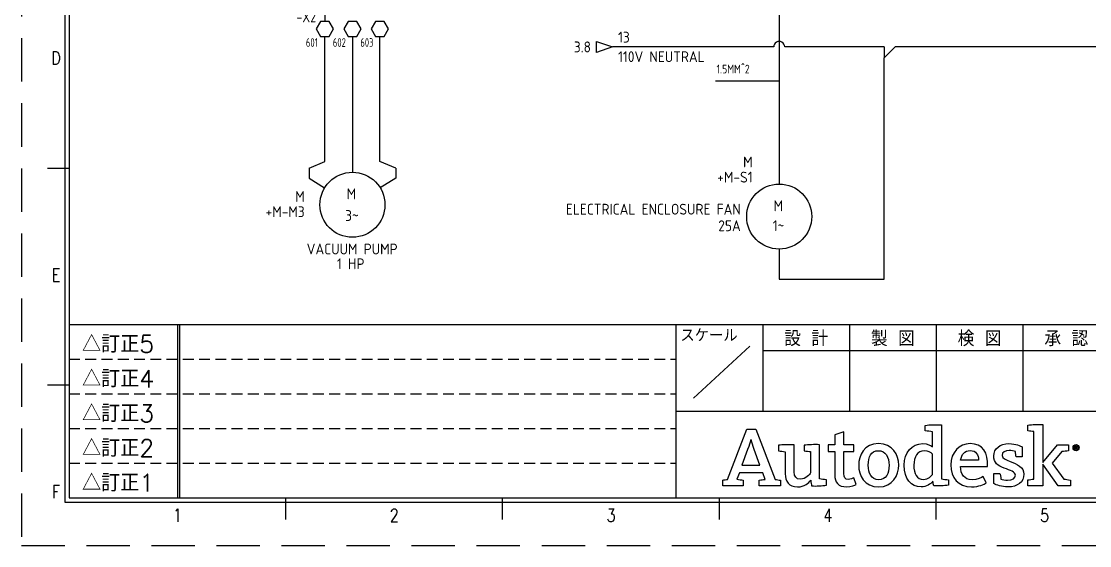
# Model space of a CAD drawing. Header units: millimetres. Extents: x 0 to 420, y 0 to 297.
# Drawn here: x 0 to 246.4, y 0 to 120.9 of the extents above; entities that cross this region are included whole.
import ezdxf
from ezdxf.enums import TextEntityAlignment as Align

# ---------------------------------------------------------------- set-up
doc = ezdxf.new("R2010")
doc.units = ezdxf.units.MM
doc.header["$LTSCALE"] = 10
doc.linetypes.add('DASHEDX2', pattern=[1.5, 1, -0.5])
doc.linetypes.add('HIDDEN', pattern=[0.375, 0.25, -0.125])
doc.layers.get('0').update_dxf_attribs({"linetype": 'CONTINUOUS'})
for name, color, linetype in [('COMMENT', 4, 'CONTINUOUS'), ('DESC', 150, 'CONTINUOUS'), ('HIDDEN', 7, 'HIDDEN'), ('LAYER_1', 160, 'CONTINUOUS'), ('LOC', 8, 'CONTINUOUS'), ('MISC', 7, 'CONTINUOUS'), ('RED_1.5mm^2', 1, 'CONTINUOUS'), ('RED_2.5mm^2', 1, 'CONTINUOUS'), ('SYMS', 7, 'CONTINUOUS'), ('TAGS', 150, 'CONTINUOUS'), ('TAN_1.5mm^2', 253, 'CONTINUOUS'), ('TERMS', 123, 'CONTINUOUS'), ('TITLE', 4, 'CONTINUOUS'), ('WIREREF_DEST', 52, 'CONTINUOUS'), ('XREF', 7, 'CONTINUOUS'), ('ZUWAKU', 7, 'CONTINUOUS')]:
    doc.layers.add(name, color=color, linetype=linetype)
doc.styles.get("Standard").update_dxf_attribs({"font": 'romans', "width": 0.8, "bigfont": 'extfont'})
doc.styles.add('WD_IEC', font='isocp2.shx', dxfattribs={"width": 0.9, "height": 4, "bigfont": 'extfont2.shx'})
doc.dimstyles.get("Standard").update_dxf_attribs({"dimtxt": 3, "dimasz": 2, "dimexe": 1.5, "dimexo": 1.5, "dimgap": 1.8, "dimtad": 1, "dimdec": 3, "dimdsep": 46, "dimtxsty": 'Standard', "dimsah": 1, "dimcen": 0, "dimclrd": 4, "dimclre": 4, "dimclrt": 4, "dimadec": 0, "dimazin": 0, "dimtfac": 1, "dimtdec": 3, "dimtmove": 0, "dimatfit": 3, "dimfxl": 1, "dimtolj": 1, "dimtzin": 1, "dimarcsym": 0})

# ---------------------------------------------------------------- blocks, each defined once
blk = doc.blocks.new('JIS_tblock_a3(L)')
at = {"layer": 'HIDDEN'}
for p, q in [((-398, 32), (-258, 32)), ((-398, 24), (-258, 24)), ((-398, 16), (-258, 16)), ((-398, 8), (-258, 8))]:
    blk.add_line(p, q, dxfattribs=at)
at = {"layer": 'ZUWAKU'}
for p, q in [((-398, 40), (0, 40)), ((-398, 40), (-398, 0)), ((-373, 40), (-373, 0)), ((-372.5, 40), (-372.5, 0)), ((-258, 0), (-258, 40)), ((-238, 40), (-238, 20)), ((-218, 40), (-218, 20)), ((-198, 40), (-198, 20)), ((-178, 40), (-178, 20)), ((-241, 35), (-254, 23)), ((-238, 34), (-158, 34)), ((-258, 20), (-158, 20)), ((-398, 0), (0, 0))]:
    blk.add_line(p, q, dxfattribs=at)
at = {"layer": 'TITLE'}
for tag, p, height in [('REVINFO51', (-370, 34), 3), ('ORDER2', (-139, 32.5), 5), ('REVINFO41', (-370, 26), 3), ('INFO1', (-139, 22.5), 5), ('SCALE0', (-247.5, 23), 3), ('REVINFO31', (-370, 18), 3), ('REVINFO21', (-370, 10), 3), ('ORDER1', (-136, 6), 5), ('REVINFO11', (-370, 2), 3)]:
    blk.add_attdef(tag, p, '', height=height, dxfattribs=at)
for tag, p in [('REVDATEY5', (-306, 34)), ('REVDATEM5', (-298, 34)), ('REVDATED5', (-290, 34)), ('REVDESIGN5', (-260, 34)), ('SCALE1', (-251, 29)), ('REVDATEY4', (-306, 26)), ('REVDATEM4', (-298, 26)), ('REVDATED4', (-290, 26)), ('REVDESIGN4', (-260, 26)), ('REVDATEY3', (-306, 18)), ('REVDATEM3', (-298, 18)), ('REVDATED3', (-290, 18)), ('REVDESIGN3', (-260, 18)), ('REVDATEY2', (-306, 10)), ('REVDATEM2', (-298, 10)), ('REVDATED2', (-290, 10)), ('REVDESIGN2', (-260, 10)), ('REVDATEY1', (-306, 2)), ('REVDATEM1', (-298, 2)), ('REVDATED1', (-290, 2)), ('REVDESIGN1', (-260, 2))]:
    blk.add_attdef(tag, text='', height=3, dxfattribs=at).set_placement(p, align=Align.RIGHT)
for tag, height, p in [('DESIGN1', 3, (-228, 27)), ('DESIGN2', 3, (-208, 27)), ('DESIGN3', 3, (-188, 27)), ('DESIGN4', 3, (-168, 27)), ('FILENAME0', 5, (-47.8, 25)), ('PAGE0', 3, (-10.3, 8.6))]:
    blk.add_attdef(tag, text='', height=height, dxfattribs=at).set_placement(p, align=Align.MIDDLE)
at = {"layer": 'TITLE', "flags": 1}
blk.add_attdef('LPAGE0', text='', height=3, dxfattribs=at).set_placement((-11, 3), align=Align.CENTER)
for tag, p in [('TYPE0', (-398, 0)), ('ORDER3', (-398, 0)), ('ORDER4', (-398, 0)), ('ORDER5', (-398, 0)), ('ORDER6', (-398, 0)), ('ORDER7', (-398, 0)), ('ORDER8', (-398, 0)), ('ORDER9', (-398, 0)), ('ORDER10', (-398, 0)), ('ORDER11', (-398, 0)), ('ORDER12', (-398, 0)), ('ORDER13', (-398, 0)), ('ORDER14', (-398, 0)), ('ORDER15', (-398, 0)), ('ORDER16', (-398, 0)), ('ORDER17', (-398, 0)), ('ORDER18', (-398, 0)), ('ORDER19', (-398, 0)), ('ORDER20', (-398, 0)), ('ORDER21', (-398, 0)), ('ORDER22', (-398, 0)), ('ORDER23', (-398, 0)), ('SCALETYPE0', (-398, 0)), ('DATEY1', (-398, 0)), ('DATEM1', (-398, 0)), ('DATED1', (-398, 0)), ('DATEY2', (-398, 0)), ('DATEM2', (-398, 0)), ('DATED2', (-398, 0)), ('BANNAME0', (-398, 0)), ('INFO3', (-398, 0)), ('INFO4', (-398, 0)), ('INFO5', (-398, 0)), ('INFO6', (-398, 0)), ('INFO7', (-398, 0)), ('INFO8', (-398, 0)), ('INFO9', (-398, 0)), ('INFO10', (-398, 0)), ('INFO11', (-398, 0)), ('INFO12', (-398, 0)), ('INFO13', (-398, 0)), ('INFO14', (-398, 0)), ('INFO15', (-398, 0)), ('INFO16', (-398, 0)), ('INFO17', (-398, 0)), ('INFO18', (-398, 0)), ('INFO19', (-398, 0)), ('INFO20', (-398, 0)), ('INFO21', (-398, 0)), ('INFO22', (-398, 0)), ('INFO23', (-398, 0)), ('INFO24', (-398, 0)), ('DATEY3', (-398, 0)), ('DATEM3', (-398, 0)), ('DATED3', (-398, 0)), ('DATEY4', (-398, 0)), ('DATEM4', (-398, 0)), ('DATED4', (-398, 0)), ('DATEY5', (-398, 0)), ('DATEM5', (-398, 0)), ('DATED5', (-398, 0)), ('DATEY6', (-398, 0)), ('DATEM6', (-398, 0)), ('DATED6', (-398, 0)), ('REFERENCETYPE0', (-398, 0)), ('INFO2', (-397.7, 0))]:
    blk.add_attdef(tag, p, '', height=3, dxfattribs=at)
at = {"layer": 'TITLE', "width": 0.8, "flags": 1}
for tag in ['REVINFO12', 'REVINFO13', 'REVINFO22', 'REVINFO23', 'REVINFO32', 'REVINFO33', 'REVINFO42', 'REVINFO43', 'REVINFO52', 'REVINFO53', 'REVINFO61', 'REVINFO62', 'REVINFO63', 'REVINFO71', 'REVINFO72', 'REVINFO73', 'REVINFO81', 'REVINFO82', 'REVINFO83', 'REVDESIGN6', 'REVDESIGN7', 'REVDESIGN8', 'REVDATEY6', 'REVDATEM6', 'REVDATED6', 'REVDATEY7', 'REVDATEM7', 'REVDATED7', 'REVDATEY8', 'REVDATEM8', 'REVDATED8']:
    blk.add_attdef(tag, (-398, 0), '', height=3, dxfattribs=at)
at = {"layer": 'TITLE', "flags": 1}
blk.add_attdef('PAPER0', text='', height=1, dxfattribs=at).set_placement((-3, -1), align=Align.TOP_RIGHT)
at = {"layer": 'ZUWAKU'}
for s, height, p in [('△訂正5', 4, (-395, 33.5)), ('スケール', 3, (-257, 36)), ('△訂正4', 4, (-395, 25.5)), ('△訂正3', 4, (-395, 17.5)), ('△訂正2', 4, (-395, 9.5)), ('△訂正1', 4, (-395, 1.5))]:
    blk.add_text(s, height=height, dxfattribs=at).set_placement(p)
for s, p in [('設 計', (-228, 35)), ('製 図', (-208, 35)), ('検 図', (-188, 35)), ('承 認', (-168, 35))]:
    blk.add_text(s, height=3.5, dxfattribs=at).set_placement(p, align=Align.CENTER)
blk = doc.blocks.new('AI9-BLK2')
at = {"layer": 'LAYER_1', "color": 7}
blk.add_circle((0, 0), 2.03, dxfattribs=at)
blk.add_open_spline([(1.73, 0), (1.73, -1.02), (0.99, -1.75), (-0.01, -1.75), (-0.99, -1.75), (-1.73, -1.02), (-1.73, 0), (-1.73, 1.01), (-0.99, 1.75), (-0.01, 1.75), (0.99, 1.75), (1.73, 1.01), (1.73, 0)], degree=3, knots=[0, 0, 0, 0, 1, 1, 1, 2, 2, 2, 3, 3, 3, 4, 4, 4, 4], dxfattribs=at)
blk = doc.blocks.new('AI9-BLK1')
at = {"layer": 'LAYER_1', "color": 7}
for points, knots in [([(0.67, -1.05), (0.67, -1.05), (0.18, -0.36), (0.18, -0.36), (0.09, -0.24), (0.03, -0.15), (-0.06, -0.08), (0.29, -0.04), (0.5, 0.15), (0.5, 0.46), (0.5, 0.77), (0.28, 1.05), (-0.15, 1.05), (-0.15, 1.05), (-0.84, 1.05), (-0.84, 1.05), (-0.84, 1.05), (-0.84, -1.05), (-0.84, -1.05), (-0.84, -1.05), (-0.54, -1.05), (-0.54, -1.05), (-0.54, -1.05), (-0.54, -0.11), (-0.54, -0.11), (-0.37, -0.11), (-0.31, -0.16), (-0.2, -0.31), (-0.2, -0.31), (0.3, -1.05), (0.3, -1.05), (0.3, -1.05), (0.67, -1.05), (0.67, -1.05)], [0, 0, 0, 0, 1, 1, 1, 2, 2, 2, 3, 3, 3, 4, 4, 4, 5, 5, 5, 6, 6, 6, 7, 7, 7, 8, 8, 8, 9, 9, 9, 10, 10, 10, 11, 11, 11, 11]), ([(0.17, 0.46), (0.17, 0.16), (-0.08, 0.13), (-0.32, 0.13), (-0.32, 0.13), (-0.54, 0.13), (-0.54, 0.13), (-0.54, 0.13), (-0.54, 0.79), (-0.54, 0.79), (-0.54, 0.79), (-0.22, 0.79), (-0.22, 0.79), (0.06, 0.79), (0.17, 0.66), (0.17, 0.46)], [0, 0, 0, 0, 1, 1, 1, 2, 2, 2, 3, 3, 3, 4, 4, 4, 5, 5, 5, 5])]:
    blk.add_open_spline(points, degree=3, knots=knots, dxfattribs=at)
blk = doc.blocks.new('JIS_LOGO_BLOCK')
for points, knots in [([(12.07, 1.49), (12.07, 1.49), (7.57, 13.06), (7.57, 13.06), (7.57, 13.06), (5.51, 13.06), (5.51, 13.06), (5.51, 13.06), (1.1, 1.49), (1.1, 1.49), (0.75, 1.45), (0.31, 1.37), (0, 1.28), (0, 1.28), (0, 0), (0, 0), (0, 0), (4.71, 0), (4.71, 0), (4.71, 0), (4.71, 1.28), (4.71, 1.28), (4.26, 1.37), (3.73, 1.47), (3.25, 1.51), (3.25, 1.51), (3.8, 3.02), (3.8, 3.02), (3.8, 3.02), (9.18, 3.02), (9.18, 3.02), (9.18, 3.02), (9.74, 1.49), (9.74, 1.49), (9.26, 1.45), (8.84, 1.37), (8.4, 1.28), (8.4, 1.28), (8.4, 0), (8.4, 0), (8.4, 0), (13.27, 0), (13.27, 0), (13.27, 0), (13.27, 1.28), (13.27, 1.28), (12.99, 1.35), (12.34, 1.49), (12.07, 1.49)], [0, 0, 0, 0, 1, 1, 1, 2, 2, 2, 3, 3, 3, 4, 4, 4, 5, 5, 5, 6, 6, 6, 7, 7, 7, 8, 8, 8, 9, 9, 9, 10, 10, 10, 11, 11, 11, 12, 12, 12, 13, 13, 13, 14, 14, 14, 15, 15, 15, 16, 16, 16, 16]), ([(24.28, 7.91), (24.28, 7.91), (24.28, 9.49), (24.28, 9.49), (24.28, 9.49), (25.81, 9.49), (25.81, 9.49), (25.81, 9.49), (25.81, 11.77), (25.81, 11.77), (25.81, 11.77), (27.89, 12.43), (27.89, 12.43), (27.89, 12.43), (27.89, 9.49), (27.89, 9.49), (27.89, 9.49), (30.19, 9.49), (30.19, 9.49), (30.19, 9.49), (30.19, 7.91), (30.19, 7.91), (30.19, 7.91), (27.89, 7.91), (27.89, 7.91), (27.89, 7.91), (27.89, 2.86), (27.89, 2.86), (27.89, 1.92), (28.15, 1.49), (28.91, 1.49), (29.48, 1.49), (29.99, 1.77), (30.17, 1.88), (30.17, 1.88), (30.76, 0.31), (30.76, 0.31), (30.41, 0.12), (29.66, -0.24), (28.54, -0.24), (26.6, -0.24), (25.81, 0.82), (25.81, 2.53), (25.81, 2.53), (25.81, 7.91), (25.81, 7.91), (25.81, 7.91), (24.28, 7.91), (24.28, 7.91)], [0, 0, 0, 0, 1, 1, 1, 2, 2, 2, 3, 3, 3, 4, 4, 4, 5, 5, 5, 6, 6, 6, 7, 7, 7, 8, 8, 8, 9, 9, 9, 10, 10, 10, 11, 11, 11, 12, 12, 12, 13, 13, 13, 14, 14, 14, 15, 15, 15, 16, 16, 16, 16]), ([(50.45, 1.6), (50.43, 1.84), (50.42, 2.1), (50.42, 2.37), (50.42, 2.37), (50.42, 14.08), (50.42, 14.08), (49.17, 14.14), (47.76, 14.07), (46.66, 13.95), (46.66, 13.95), (46.66, 12.67), (46.66, 12.67), (47.23, 12.63), (47.87, 12.55), (48.34, 12.48), (48.34, 12.48), (48.34, 12.48), (48.34, 12.48), (48.34, 12.48), (48.34, 8.98), (48.34, 8.98), (47.99, 9.28), (47.3, 9.73), (46.05, 9.73), (43.64, 9.73), (41.83, 7.75), (41.83, 4.73), (41.83, 1.55), (43.4, -0.24), (45.73, -0.24), (47.01, -0.24), (47.87, 0.37), (48.44, 1.06), (48.46, 0.73), (48.56, 0.22), (48.64, 0), (49.8, -0.06), (50.99, 0.02), (52.01, 0.14), (52.01, 0.14), (52.01, 1.41), (52.01, 1.41), (51.51, 1.45), (50.9, 1.53), (50.45, 1.6)], [0, 0, 0, 0, 1, 1, 1, 2, 2, 2, 3, 3, 3, 4, 4, 4, 5, 5, 5, 6, 6, 6, 7, 7, 7, 8, 8, 8, 9, 9, 9, 10, 10, 10, 11, 11, 11, 12, 12, 12, 13, 13, 13, 14, 14, 14, 15, 15, 15, 15]), ([(78.65, 1.57), (78.65, 1.57), (75.95, 5.22), (75.95, 5.22), (75.95, 5.22), (78.18, 7.89), (78.18, 7.89), (78.64, 7.93), (79.3, 8), (79.69, 8.1), (79.69, 8.1), (79.69, 9.49), (79.69, 9.49), (79.69, 9.49), (77.16, 9.49), (77.16, 9.49), (77.16, 9.49), (73.79, 5.35), (73.79, 5.35), (73.79, 5.35), (73.79, 14.12), (73.79, 14.12), (72.64, 14.18), (71.38, 14.12), (70.34, 14.02), (70.34, 14.02), (70.34, 12.67), (70.34, 12.67), (70.82, 12.63), (71.33, 12.56), (71.71, 12.5), (71.71, 12.5), (71.71, 1.55), (71.71, 1.55), (71.24, 1.51), (70.76, 1.44), (70.32, 1.36), (70.32, 1.36), (70.32, 0), (70.32, 0), (70.32, 0), (73.79, 0), (73.79, 0), (73.79, 0), (73.79, 4.96), (73.79, 4.96), (73.79, 4.96), (77.34, 0), (77.34, 0), (77.34, 0), (80.14, 0), (80.14, 0), (80.14, 0), (80.14, 1.31), (80.14, 1.31), (79.61, 1.43), (79.08, 1.51), (78.65, 1.57)], [0, 0, 0, 0, 1, 1, 1, 2, 2, 2, 3, 3, 3, 4, 4, 4, 5, 5, 5, 6, 6, 6, 7, 7, 7, 8, 8, 8, 9, 9, 9, 10, 10, 10, 11, 11, 11, 12, 12, 12, 13, 13, 13, 14, 14, 14, 15, 15, 15, 16, 16, 16, 17, 17, 17, 18, 18, 18, 19, 19, 19, 19]), ([(4.4, 4.74), (4.4, 4.74), (5.71, 8.34), (5.71, 8.34), (6.1, 9.42), (6.24, 9.89), (6.45, 10.59), (6.45, 10.59), (6.49, 10.59), (6.49, 10.59), (6.71, 9.91), (6.84, 9.44), (7.24, 8.34), (7.24, 8.34), (8.54, 4.74), (8.54, 4.74), (8.54, 4.74), (4.4, 4.74), (4.4, 4.74)], [0, 0, 0, 0, 1, 1, 1, 2, 2, 2, 3, 3, 3, 4, 4, 4, 5, 5, 5, 6, 6, 6, 6]), ([(20.45, -0.02), (20.4, 0.22), (20.3, 0.88), (20.28, 1.31), (19.81, 0.69), (18.83, -0.25), (17.22, -0.25), (15.16, -0.25), (14.39, 1.08), (14.39, 2.77), (14.39, 2.77), (14.39, 7.87), (14.39, 7.87), (13.92, 7.94), (13.29, 8.02), (12.8, 8.06), (12.8, 8.06), (12.8, 9.36), (12.8, 9.36), (13.82, 9.46), (15.22, 9.53), (16.47, 9.47), (16.47, 9.47), (16.47, 3.2), (16.47, 3.2), (16.47, 2.14), (16.85, 1.53), (17.92, 1.53), (19.12, 1.53), (20.02, 2.71), (20.22, 2.96), (20.22, 2.96), (20.22, 7.89), (20.22, 7.89), (19.81, 7.94), (19.22, 8.02), (18.73, 8.06), (18.73, 8.06), (18.73, 9.36), (18.73, 9.36), (19.75, 9.49), (21.1, 9.53), (22.3, 9.49), (22.3, 9.49), (22.3, 1.59), (22.3, 1.59), (22.75, 1.51), (23.36, 1.43), (23.87, 1.39), (23.87, 1.39), (23.87, 0.12), (23.87, 0.12), (22.87, 0), (21.59, -0.08), (20.45, -0.02)], [0, 0, 0, 0, 1, 1, 1, 2, 2, 2, 3, 3, 3, 4, 4, 4, 5, 5, 5, 6, 6, 6, 7, 7, 7, 8, 8, 8, 9, 9, 9, 10, 10, 10, 11, 11, 11, 12, 12, 12, 13, 13, 13, 14, 14, 14, 15, 15, 15, 16, 16, 16, 17, 17, 17, 18, 18, 18, 18]), ([(35.92, -0.24), (32.64, -0.24), (31.33, 2.39), (31.33, 4.73), (31.33, 7.06), (32.6, 9.73), (35.88, 9.73), (39.14, 9.73), (40.57, 7.12), (40.57, 4.79), (40.57, 2.47), (39.18, -0.24), (35.92, -0.24)], [0, 0, 0, 0, 1, 1, 1, 2, 2, 2, 3, 3, 3, 4, 4, 4, 4]), ([(35.84, 8.1), (34.15, 8.1), (33.53, 6.67), (33.53, 4.79), (33.53, 2.9), (34.25, 1.41), (35.94, 1.41), (37.65, 1.41), (38.35, 2.82), (38.35, 4.73), (38.35, 6.61), (37.55, 8.1), (35.84, 8.1)], [0, 0, 0, 0, 1, 1, 1, 2, 2, 2, 3, 3, 3, 4, 4, 4, 4]), ([(48.34, 2.61), (48.11, 2.3), (47.38, 1.49), (46.3, 1.49), (44.73, 1.49), (44.05, 2.79), (44.05, 4.75), (44.05, 6.73), (44.89, 8.04), (46.42, 8.04), (47.42, 8.04), (47.97, 7.65), (48.34, 7.32), (48.34, 7.32), (48.34, 2.61), (48.34, 2.61)], [0, 0, 0, 0, 1, 1, 1, 2, 2, 2, 3, 3, 3, 4, 4, 4, 5, 5, 5, 5]), ([(57.47, 1.39), (58.78, 1.39), (59.59, 1.88), (60.02, 2.14), (60.02, 2.14), (60.74, 0.71), (60.74, 0.71), (60.19, 0.37), (59.17, -0.24), (57.33, -0.24), (54.23, -0.24), (52.58, 1.88), (52.58, 4.81), (52.58, 7.71), (54.49, 9.73), (57.07, 9.73), (59.86, 9.73), (61.29, 7.71), (61, 4.43), (61, 4.43), (54.78, 4.43), (54.78, 4.43), (54.88, 2.71), (55.66, 1.39), (57.47, 1.39)], [0, 0, 0, 0, 1, 1, 1, 2, 2, 2, 3, 3, 3, 4, 4, 4, 5, 5, 5, 6, 6, 6, 7, 7, 7, 8, 8, 8, 8]), ([(58.98, 5.92), (58.94, 7.12), (58.43, 8.14), (57.04, 8.14), (55.76, 8.14), (55.05, 7.28), (54.84, 5.92), (54.84, 5.92), (58.98, 5.92), (58.98, 5.92)], [0, 0, 0, 0, 1, 1, 1, 2, 2, 2, 3, 3, 3, 3]), ([(66.3, 5.61), (65.23, 6.03), (64.39, 6.28), (64.39, 7.03), (64.39, 7.74), (65.1, 8.14), (66.04, 8.14), (66.57, 8.14), (67.08, 8.04), (67.47, 7.9), (67.52, 7.5), (67.57, 6.89), (67.66, 6.72), (67.66, 6.72), (69.04, 6.72), (69.04, 6.72), (69.04, 6.72), (69.04, 8.96), (69.04, 8.96), (68.66, 9.19), (67.59, 9.73), (65.96, 9.73), (63.94, 9.73), (62.47, 8.56), (62.47, 6.88), (62.47, 5.37), (63.41, 4.59), (64.85, 4.08), (66.31, 3.56), (67.46, 3.2), (67.46, 2.46), (67.46, 1.74), (66.85, 1.32), (65.63, 1.32), (65.13, 1.32), (64.51, 1.42), (64.13, 1.56), (64.07, 2.01), (63.98, 2.69), (63.88, 2.87), (63.88, 2.87), (62.51, 2.87), (62.51, 2.87), (62.51, 2.87), (62.51, 0.55), (62.51, 0.55), (62.51, 0.55), (62.51, 0.55), (62.51, 0.55), (63.11, 0.16), (64.28, -0.26), (65.76, -0.26), (68, -0.26), (69.42, 0.88), (69.42, 2.68), (69.42, 4.29), (67.84, 5.01), (66.3, 5.61)], [0, 0, 0, 0, 1, 1, 1, 2, 2, 2, 3, 3, 3, 4, 4, 4, 5, 5, 5, 6, 6, 6, 7, 7, 7, 8, 8, 8, 9, 9, 9, 10, 10, 10, 11, 11, 11, 12, 12, 12, 13, 13, 13, 14, 14, 14, 15, 15, 15, 16, 16, 16, 17, 17, 17, 18, 18, 18, 19, 19, 19, 19])]:
    blk.add_open_spline(points, degree=3, knots=knots)
at = {"xscale": 0.342899999999986, "yscale": 0.342899999999986, "zscale": 0.342899999999986}
for name, p in [('AI9-BLK2', (81.46, 8.8)), ('AI9-BLK1', (81.53, 8.8))]:
    blk.add_blockref(name, p, dxfattribs=at)
blk = doc.blocks.new('VT0003')
for p, q in [((-1, 1.73), (-2, 0)), ((-2, 0), (-1, -1.73)), ((1, 1.73), (-1, 1.73)), ((2, 0), (1, 1.73)), ((1, -1.73), (2, 0)), ((-1, -1.73), (1, -1.73))]:
    blk.add_line(p, q)
at = {"style": 'WD_IEC', "width": 0.7}
for tag, p in [('INST', (-2, 7.5)), ('LOC', (-2, 4.5))]:
    blk.add_attdef(tag, text='', height=2.5, dxfattribs=at).set_placement(p, align=Align.RIGHT)
at = {"linetype": 'Continuous', "style": 'WD_IEC'}
for tag, height, width, flags, p in [('TAGSTRIP', 2.5, 0.9, 8, (-2, 1.5)), ('MFG', 0.25, 0.8, 1, (-2, -2.5)), ('ASSYCODE', 0.25, 0.8, 1, (-2, -3.5)), ('CAT', 0.25, 0.8, 1, (-2, -3))]:
    blk.add_attdef(tag, text='', height=height, dxfattribs=dict(at, width=width, flags=flags)).set_placement(p, align=Align.RIGHT)
at = {"linetype": 'Continuous', "style": 'WD_IEC', "width": 0.8, "flags": 8}
blk.add_attdef('TERM01', text='', height=2, dxfattribs=at).set_placement((0, 0), align=Align.MIDDLE_CENTER)
at = {"style": 'WD_IEC', "flags": 1}
for tag, p, height in [('X4TERM01', (-2, 0), 0.256), ('X4TERMDESC01', (-1.88, -0.37), 0.4), ('X2TERM01', (0, 1.73), 0.256), ('X2TERMDESC01', (0.15, 1.21), 0.4), ('X2PIN01', (0.52, 1.34), 0.4), ('X1PIN01', (1.39, 0.26), 0.4), ('X1TERMDESC01', (1.88, -0.39), 0.4), ('X1TERM01', (2, 0), 0.256), ('X4PIN01', (-1.82, -0.6), 0.4), ('X8TERM01', (0, -1.73), 0.256), ('X8TERMDESC01', (0, -2.11), 0.4), ('X8PIN01', (0.41, -1.54), 0.4), ('LINKTERM', (1.52, -1.15), 0.4), ('STRIPSEQ', (2.52, -3.93), 0.4)]:
    blk.add_attdef(tag, p, '', height=height, dxfattribs=at)
blk = doc.blocks.new('HA1D3')
blk.add_lwpolyline([(0, 0), (-3.75, -1.25), (-3.75, 1.25)], close=True)
at = {"style": 'WD_IEC', "flags": 1}
blk.add_attdef('SIGCODE', text='', height=1, dxfattribs=at).set_placement((-2.5, 1.8), align=Align.RIGHT)
at = {"style": 'WD_IEC'}
for tag, p, height, flags in [('WIRENO', (1.25, 1), 2.5, 8), ('X1TERM01', (0, 0), 0.32, 1)]:
    blk.add_attdef(tag, p, '', height=height, dxfattribs=dict(at, flags=flags))
blk.add_attdef('XREF', text='', height=2.5, dxfattribs=at).set_placement((-5, 0), align=Align.MIDDLE_RIGHT)
blk.add_attdef('DESC1', text='', height=2.5, dxfattribs=at).set_placement((1.25, -1), align=Align.TOP_LEFT)
blk = doc.blocks.new('JIS_border_a3(L)')
at = {"layer": 'ZUWAKU', "color": 5, "linetype": 'DASHEDX2'}
for p, q in [((0, 297), (0, 0)), ((0, 0), (420, 0))]:
    blk.add_line(p, q, dxfattribs=at)
at = {"layer": 'ZUWAKU', "color": 5}
for p, q in [((10, 287), (10, 10)), ((11, 286), (11, 11)), ((10, 10), (410, 10)), ((11, 11), (409, 11))]:
    blk.add_line(p, q, dxfattribs=at)
at = {"layer": 'ZUWAKU'}
for p, q in [((11, 87), (6, 87)), ((11, 37), (6, 37)), ((61, 6), (61, 11)), ((111, 6), (111, 11)), ((161, 6), (161, 11)), ((211, 6), (211, 11))]:
    blk.add_line(p, q, dxfattribs=at)
at = {"layer": 'COMMENT', "width": 0.8}
for s, p in [('D', (8, 112.43)), ('E', (8, 62.43)), ('F', (8, 12.43)), ('1', (36, 7)), ('2', (86, 7)), ('3', (136, 7)), ('4', (186, 7)), ('5', (236, 7))]:
    blk.add_text(s, height=3, dxfattribs=at).set_placement(p, align=Align.MIDDLE)
blk = doc.blocks.new('VMO13')
blk.add_circle((0, 0), 7.5)
at = {"style": 'WD_IEC'}
for tag, p in [('INST', (-15.5, 12.75)), ('LOC', (-15.5, 9.25)), ('TAG1', (-15.5, 5.75)), ('DESC1', (-15.5, 1.5)), ('DESC2', (-15.5, -2)), ('DESC3', (-15.5, -5.5)), ('RATING1', (-15.5, -9)), ('RATING2', (-15.5, -12.5)), ('RATING3', (-15.5, -16))]:
    blk.add_attdef(tag, text='', height=2.5, dxfattribs=at).set_placement(p, align=Align.RIGHT)
blk.add_attdef('TERM02', (-0.69, 7.75), '', height=2, rotation=90, dxfattribs=at)
at = {"style": 'WD_IEC', "flags": 1}
for tag, p, height in [('MFG', (12.75, 9), 1.5), ('X2TERM02', (0, 7.5), 0.32), ('CAT', (12.75, 6.5), 1.5), ('X0TERM01', (-6.4, 3.9), 0.32), ('X0TERM03', (6.4, 3.9), 0.32), ('X4LINK', (-7.5, 0), 0.32), ('X1LINK', (7.5, 0), 0.32), ('X8TERM04', (0, -7.5), 0.32), ('ASSYCODE', (1, -9), 1), ('FAMILY', (1, -10.5), 1), ('CATDESC', (1, -12), 1)]:
    blk.add_attdef(tag, p, '', height=height, dxfattribs=at)
at = {"style": 'WD_IEC'}
for tag, p in [('TERM01', (-7.35, 4.34)), ('TERM03', (9.35, 4.53)), ('TERM04', (-0.59, -7.92))]:
    blk.add_attdef(tag, text='', height=2, rotation=90, dxfattribs=at).set_placement(p, align=Align.RIGHT)
for tag, p in [('M', (-0.22, 1.27)), ('3~', (-0.12, -3.73))]:
    blk.add_attdef(tag, text='', height=2.5, dxfattribs=at).set_placement(p, align=Align.CENTER)
at = {"lineweight": 15, "style": 'WD_IEC'}
blk.add_attdef('XREF', text='', height=2.5, dxfattribs=at).set_placement((-15.5, -19.5), align=Align.RIGHT)
blk = doc.blocks.new('VMO12')
blk.add_circle((0, 0), 7.5)
at = {"style": 'WD_IEC'}
for tag, p in [('INST', (-10.5, 15.25)), ('LOC', (-10.5, 11.75)), ('TAG1', (-10.5, 8.25)), ('DESC1', (-10.5, 4)), ('DESC2', (-10.5, 0.5)), ('DESC3', (-10.5, -3)), ('RATING1', (-10.5, -6.5)), ('RATING2', (-10.5, -10)), ('RATING3', (-10.5, -13.5))]:
    blk.add_attdef(tag, text='', height=2.5, dxfattribs=at).set_placement(p, align=Align.RIGHT)
blk.add_attdef('TERM01', (-1, 7.48), '', height=2, rotation=90, dxfattribs=at)
at = {"style": 'WD_IEC', "flags": 1}
for tag, p, height in [('MFG', (2.75, 11.5), 1.5), ('CAT', (2.75, 9), 1.5), ('X2TERM01', (0, 7.5), 0.32), ('X4LINK', (-7.5, 0), 0.32), ('X1LINK', (7.5, 0), 0.32), ('X8TERM02', (0, -7.5), 0.32), ('X0TERM03', (5.3, -5.3), 0.32), ('ASSYCODE', (1, -9), 1), ('FAMILY', (1, -10.5), 1), ('CATDESC', (1, -12), 1)]:
    blk.add_attdef(tag, p, '', height=height, dxfattribs=at)
at = {"style": 'WD_IEC'}
for tag, p in [('M', (-0.2, 1.24)), ('1~', (-0.17, -3.35))]:
    blk.add_attdef(tag, text='', height=2.5, dxfattribs=at).set_placement(p, align=Align.CENTER)
at = {"linetype": 'Continuous', "style": 'WD_IEC'}
blk.add_attdef('TERM03', text='', height=2, dxfattribs=at).set_placement((7.55, -5.55), align=Align.MIDDLE_LEFT)
at = {"style": 'WD_IEC'}
blk.add_attdef('TERM02', text='', height=2, rotation=90, dxfattribs=at).set_placement((-0.9, -7.98), align=Align.RIGHT)
at = {"lineweight": 15, "style": 'WD_IEC'}
blk.add_attdef('XREF', text='', height=2.5, dxfattribs=at).set_placement((-10.5, -17), align=Align.RIGHT)
blk = doc.blocks.new('HT0_184')
for p, q in [((0, 0), (-2.5, 0)), ((0, 0), (0, -2.5)), ((0, -2.5), (2.5, 0))]:
    blk.add_line(p, q)
at = {"style": 'WD_IEC', "flags": 1}
for tag, p in [('X4TERM01', (-2.5, 0)), ('X1TERM01', (2.5, 0)), ('X8TERM01', (0, -2.5)), ('WDWSEQ', (1.53, -1.26))]:
    blk.add_attdef(tag, p, '', height=0.4, dxfattribs=at)

msp = doc.modelspace()

# ---------------------------------------------------------------- linework, layer by layer
at = {"layer": 'RED_1.5mm^2'}
for p, q in [((70, 150.38), (70, 120.89)), ((70, 88.58), (70, 117.43)), ((76.35, 117.43), (76.35, 86.11)), ((82.7, 88.58), (82.7, 117.43)), ((66.35, 87.06), (70, 88.58)), ((66.35, 87.06), (66.35, 84.7)), ((86.35, 87.06), (82.7, 88.58)), ((86.35, 87.06), (86.35, 84.7)), ((66.35, 84.7), (69.95, 82.51)), ((86.35, 84.7), (82.75, 82.51))]:
    msp.add_line(p, q, dxfattribs=at)
at = {"layer": 'RED_2.5mm^2'}
for p, q in [((173.51, 115), (136.37, 115)), ((196.52, 115.03), (176.05, 115)), ((304.94, 115.03), (201.52, 115)), ((199.03, 61.43), (199.02, 112.5)), ((174.78, 68.38), (174.78, 61.43)), ((174.78, 61.43), (199.03, 61.43))]:
    msp.add_line(p, q, dxfattribs=at)
msp.add_arc((174.78, 115), 1.27, 0.0018, 180.0018, dxfattribs=at)
at = {"layer": 'TAN_1.5mm^2'}
msp.add_line((174.78, 139.83), (174.78, 83.38), dxfattribs=at)

# ---------------------------------------------------------------- block references
for name, p in [('JIS_border_a3(L)', (0, 0)), ('JIS_tblock_a3(L)', (409, 11)), ('JIS_LOGO_BLOCK', (161.79, 13.79))]:
    msp.add_blockref(name, p)
at = {"layer": 'RED_2.5mm^2'}
msp.add_blockref('HT0_184', (199.02, 115), dxfattribs=at)
at = {"layer": 'SYMS'}
ref = msp.add_blockref('VT0003', (70, 119.16), dxfattribs=at)
ref.add_attrib('TAGSTRIP', '-X2', dxfattribs={"layer": 'TAGS', "linetype": 'Continuous', "height": 2.5, "style": 'WD_IEC', "width": 0.9, "flags": 8}).set_placement((68, 120.66), align=Align.RIGHT)
ref.add_attrib('TERM01', '601', dxfattribs={"layer": 'TERMS', "linetype": 'Continuous', "height": 2, "style": 'WD_IEC', "width": 0.8, "flags": 8}).set_placement((66.99, 116.02), align=Align.MIDDLE_CENTER)
ref = msp.add_blockref('VT0003', (76.35, 119.16), dxfattribs=at)
ref.add_attrib('TERM01', '602', dxfattribs={"layer": 'TERMS', "linetype": 'Continuous', "height": 2, "style": 'WD_IEC', "width": 0.8, "flags": 8}).set_placement((73.34, 116.02), align=Align.MIDDLE_CENTER)
ref = msp.add_blockref('VT0003', (82.7, 119.16), dxfattribs=at)
ref.add_attrib('TERM01', '603', dxfattribs={"layer": 'TERMS', "linetype": 'Continuous', "height": 2, "style": 'WD_IEC', "width": 0.8, "flags": 8}).set_placement((79.69, 116.02), align=Align.MIDDLE_CENTER)
ref = msp.add_blockref('HA1D3', (136.37, 115), dxfattribs=at)
ref.add_attrib('WIRENO', '13', (137.62, 116), dxfattribs={"layer": 'WIREREF_DEST', "height": 2.5, "style": 'WD_IEC', "flags": 8})
ref.add_attrib('DESC1', '110V NEUTRAL', dxfattribs={"layer": 'DESC', "height": 2.5, "style": 'WD_IEC'}).set_placement((137.62, 114), align=Align.TOP_LEFT)
ref.add_attrib('XREF', '3.8', dxfattribs={"layer": 'XREF', "height": 2.5, "style": 'WD_IEC'}).set_placement((131.37, 115), align=Align.MIDDLE_RIGHT)
ref = msp.add_blockref('VMO12', (174.78, 75.88), dxfattribs=at)
ref.add_attrib('M', 'M', dxfattribs={"layer": 'MISC', "height": 2.5, "style": 'WD_IEC'}).set_placement((174.58, 77.12), align=Align.CENTER)
ref.add_attrib('1~', '1~', dxfattribs={"layer": 'MISC', "height": 2.5, "style": 'WD_IEC'}).set_placement((174.62, 72.53), align=Align.CENTER)
ref.add_attrib('DESC1', 'ELECTRICAL ENCLOSURE FAN', dxfattribs={"layer": 'DESC', "height": 2.5, "style": 'WD_IEC'}).set_placement((165.92, 76.33), align=Align.RIGHT)
ref.add_attrib('RATING1', '25A', dxfattribs={"layer": 'MISC', "height": 2.5, "style": 'WD_IEC'}).set_placement((165.92, 72.51), align=Align.RIGHT)
ref.add_attrib('LOC', 'M', dxfattribs={"layer": 'LOC', "height": 2.5, "style": 'WD_IEC'}).set_placement((168.65, 87.22), align=Align.RIGHT)
ref.add_attrib('TAG1', '+M-S1', dxfattribs={"layer": 'TAGS', "height": 2.5, "style": 'WD_IEC'}).set_placement((168.65, 83.72), align=Align.RIGHT)
ref = msp.add_blockref('VMO13', (76.35, 78.61), dxfattribs=at)
ref.add_attrib('M', 'M', dxfattribs={"layer": 'MISC', "height": 2.5, "style": 'WD_IEC'}).set_placement((76.13, 79.87), align=Align.CENTER)
ref.add_attrib('3~', '3~', dxfattribs={"layer": 'MISC', "height": 2.5, "style": 'WD_IEC'}).set_placement((76.23, 74.87), align=Align.CENTER)
ref.add_attrib('DESC1', 'VACUUM PUMP', dxfattribs={"layer": 'DESC', "height": 2.5, "style": 'WD_IEC'}).set_placement((86.78, 67.15), align=Align.RIGHT)
ref.add_attrib('RATING1', '1 HP', dxfattribs={"layer": 'MISC', "height": 2.5, "style": 'WD_IEC'}).set_placement((79.14, 63.74), align=Align.RIGHT)
ref.add_attrib('LOC', 'M', dxfattribs={"layer": 'LOC', "height": 2.5, "style": 'WD_IEC'}).set_placement((65.35, 79.26), align=Align.RIGHT)
ref.add_attrib('TAG1', '+M-M3', dxfattribs={"layer": 'TAGS', "height": 2.5, "style": 'WD_IEC'}).set_placement((65.35, 75.76), align=Align.RIGHT)

# ---------------------------------------------------------------- texts
at = {"layer": 'MISC', "insert": (167.98, 108.9), "char_height": 2, "attachment_point": 9, "style": 'WD_IEC'}
msp.add_mtext('\\A1;1.5MM^ 2', dxfattribs=at)

# ---------------------------------------------------------------- leaders
at = {"layer": 'SYMS', "annotation_type": 0, "has_hookline": 1, "hookline_direction": 1, "text_width": 7.85}
msp.add_leader([(174.78, 107.1), (169.78, 107.1)], dimstyle='Standard', override={"dimtxt": 2, "dimldrblk": 'None'}, dxfattribs=at)

doc.saveas('drawing.dxf')
